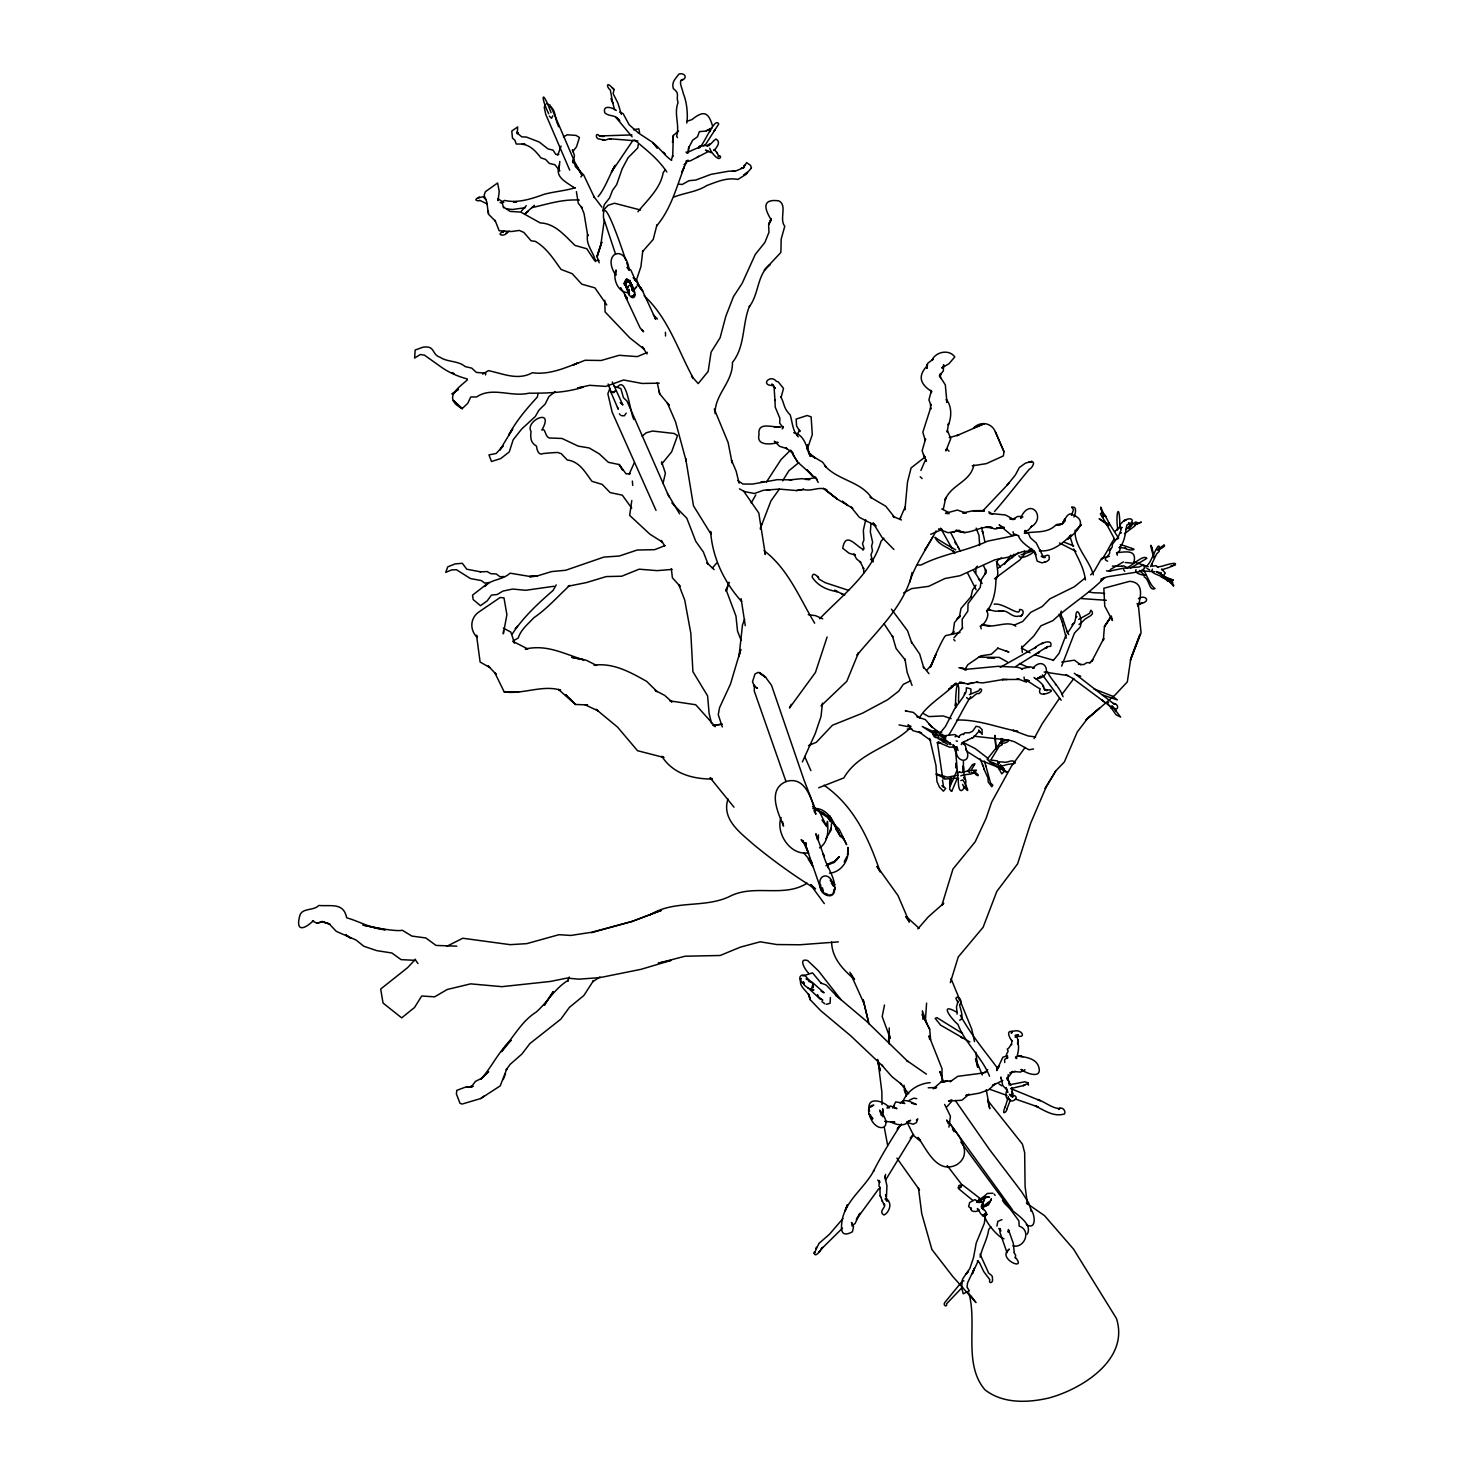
<?xml version="1.0" encoding="UTF-8"?>
<svg xmlns="http://www.w3.org/2000/svg" width="1475" height="1475" viewBox="0 0 1475 1475"><rect width="100%" height="100%" fill="white"/><g stroke="black" fill="none" stroke-linecap="round" stroke-linejoin="round"><path stroke-width="1.5" d="M782.229 428.912L783.151 426.441L783.243 427.824L779.703 423.141L779.888 418.328L775.205 407.082L774.965 399.817M774.965 400.481L774.062 386.892L775.389 388.497L771.72 384.072L773.693 385.473C759.275 386.1 770.042 373.617 776.274 381.232L778.284 381.914L783.52 388.404L781.086 397.494M975.86 573.001L975.915 567.875L977.335 566.123M995.975 578.735C995.791 589.963 993.929 602.279 986.812 611.332C990.942 616.384 981.576 627.668 980.211 625.972L981.262 628.866M629.124 474.194L634.361 462.652M1059.142 614.172L1061.963 621.712M604.308 219.941L600.878 244.518L597.043 256.65L599.182 262.771M604.732 300.292L605.1 311.926L629.825 337.923L644.003 349.096L642.418 346.865L647.027 353.945M979.64 545.492L979.013 535.462L976.173 528.105M1111.376 708.332L1110.841 707.373L1116.077 714.785L1120.65 717.127L1111.947 705.64M940.478 377.969L940.608 373.452L939.372 376.033L943.318 370.907L943.65 364.694L943.558 365.874M983.014 1201.24L983.419 1203.95L981.612 1207.656M661.556 463.574L661.611 461.804L665.391 473.18L662.994 483.523M1002.447 769.01L1001.027 767.83L1007.259 772.199M678.537 131.072L673.319 135.479L672.692 156.663L672.655 155.576L671.438 159.816M963.415 761.192L963.47 772.052C961.11 756.472 967.637 776.366 959.617 771.831M889.222 1027.909L889.296 1044.023M981.576 527.423L984.839 541.307M930.614 1039.672L929.674 1029.2L922.299 1014.8L929.674 1029.2M1002.465 768.807L1001.359 768.051L1002.207 769.047M888.503 1200.982L886.881 1199.064L886.918 1201.203L885.074 1198.843C893.703 1201.664 889.001 1213.151 883.912 1214.994C877.514 1211.178 887.563 1206.845 883.912 1203.545L884.318 1205.02M942.47 780.164L943.613 787.207L941.972 785.622L945.715 788.406L943.41 791.153L939.464 787.152L936.938 781.455L935.98 765.543L929.656 738.385M503.51 630.636L503.325 633.844L506.902 614.688L503.989 597.891L500.08 597.541L478.361 612.328C470.138 618.578 469.603 629.751 477.126 637.44L476.517 635.19L480.112 662.054L489.811 667.53L488.188 665.889L496.393 674.573L494.844 672.84L504.21 691.904C523.275 694.578 542.081 684.566 560.592 690.134L558.472 689.433L575.527 704.46L587.529 704.939L585.022 704.737L597.873 710.784L596.029 709.309L617.527 727.083L637.513 750.701L663.99 757.505L661.869 756.343C673.043 773.877 692.844 779.095 712.407 779.04L710.157 777.786L733.978 807.157M1012.735 1096.699L1011.094 1095.446C1008.126 1096.662 1015.206 1094.708 1011.868 1091.832L1012.551 1094.413L1011.721 1087.499M888.577 1040.576L889.001 1033.127L890.218 1038.382L882.179 1016.607L884.502 1004.991M517.375 133.229L521.818 136.862L526.298 137.027L539.149 141.969L548.073 148.938L553.051 150.137L555.872 154.488L558.785 154.396M977.298 1208.984C977.759 1205.886 981.483 1220.636 985.982 1213.833C975.989 1217.281 994.648 1218.387 982.018 1207.785L986.259 1205.647L988.692 1201.996L982.59 1206.827M958.51 702.008L958.824 688.143C956.427 674.499 955.026 705.972 955.689 707.613M865.733 519.808L863.354 530.17L863.908 540.09L862.506 543.703L864.073 548.46L862.746 549.991M886.844 1199.747L885.535 1194.732L886.457 1196.76L886.936 1185.734L884.723 1176.239L884.945 1177.861L885.59 1174.358M631.982 289.524L633.678 291.589C633.863 280.582 620.846 276.562 627.576 290.667C627.649 294.097 633.015 301.416 635.098 295.461C635.707 293.746 631.466 283.919 632.904 288.694M1002.355 768.659C994.297 762.999 1003.479 771.572 1007.148 772.439M1107.614 561.145C1100.7 558.712 1111.929 555.522 1109.384 550.765L1112.076 547.243L1112.482 544.072L1118.308 536.808L1121.148 529.636L1119.912 524.658L1123.876 520.73C1132.818 515.494 1135.768 522.408 1126.9 525.045C1125.259 532.088 1125.185 541.012 1120.023 547.004L1119.894 550.267L1116.759 553.678L1117.386 555.264M1034.344 677.597C1032.26 676.693 1042.088 682.224 1043.747 686.76M1061.834 524.289L1065.3 520.822M882.806 1112.482L882.677 1108.721L882.917 1116.815M1016.533 1035.708L1016.33 1037.349L1016.164 1035.893C1018.617 1038.511 1018.469 1046.955 1017.455 1043.009C1020.571 1045.738 1016.072 1062.701 1015.556 1056.874L1016.754 1058.644M1017.934 1040.778L1018.027 1039.672M688.29 151.796L688.77 146.799L688.383 150.8M727.968 799.008C721.349 819.51 740.579 832.914 753.78 844.677C773.379 860.792 793.9 875.671 815.546 888.909L810.918 884.631M892.67 1108.002L895.675 1101.899L904.82 1103.429L902.626 1103.134M983.29 1209.758L983.198 1209.316M922.944 1019.299L922.391 1010.817L927.13 1024.258M638.251 144.458L637.753 147.924L627.981 157.862L622.1 168.98L616.661 184.615L612.457 190.478L609.581 197.963L604.437 204.417L602.611 210.999M822.46 703.133L821.04 716.389L815.288 733.462L802.382 761.948M1005.157 1107.135L1008.384 1096.662M1005.194 1106.877C1000.806 1116.962 1007.148 1111.431 1006.872 1109.182M631.835 289.856L634.563 292.179L632.775 287.717M807.231 448.64L807.673 444.657L807.194 448.898M559.818 161.457L558.675 171.211L559.431 165.016M672.471 142.374L673.319 135.479M807.212 449.322L812.301 434.627L811.121 416.835L807.138 415.508L796.131 419.103L796.611 426.054L799.966 431.493L799.69 430.313L796.832 434.738M1018.875 555.725C1020.073 560.297 1031.08 554.545 1033.975 551.705M932.864 732.762L932.993 734.476L932.642 731.858L935.003 730.623L945.825 737.629L944.35 737.094M1018.082 1034.731L1015.132 1037.072L1016.22 1036.28M1119.82 523.828C1119.341 501.611 1115.469 513.558 1117.607 527.884L1117.22 530.152M630.692 285.873L629.899 280.324L632.369 290.059M946.12 449.303L945.899 450.926L950.748 438.628L947.688 431.05M970.956 693.471L970.863 688.917L966.402 687.737L966.162 691.664L963.157 697.011L954.602 708.83L945.493 726.401L939.999 733.149M985.337 1215.824L984.304 1223.383L976.247 1242.964L973.555 1257.53L969.868 1268.445L962.493 1279.175L961.626 1287.417L963.193 1293.778L969.315 1290.865L967.047 1287.14L967.545 1282.918L974.422 1268.334L972.357 1273.792L973.408 1271.1M1115.155 531.332L1118.99 527.626L1122.346 527.571M559.099 166.915C554.582 177.756 568.17 182.918 574.826 188.357L573.683 187.325M801.312 978.423C797.053 987.531 809.996 991.218 810.181 999.7L820.616 1010.596L850.614 1035.708L882.732 1066.093L881.626 1065.005L891.933 1076.639L901.686 1084.457L900.524 1083.332L908.692 1093.731M633.088 140.107L611.424 172.206L615.149 165.274C609.212 175.709 604.897 188.8 598.094 196.636M1073.947 517.006C1075.478 514.038 1077.414 505.501 1071.827 507.271M1120.484 528.788L1120.17 525.561M715.098 413.627C714.601 394.341 733.075 382.136 732.43 362.463C745.483 346.146 741.943 324.316 749.65 305.786L749.392 306.523C759.201 293.709 756.786 274.94 770.134 264.486L764.271 270.183L780.883 252.428L781.197 239.005L784.774 226.265C778.855 219.167 787.779 204.933 778.653 200.821C760.676 198.498 765.193 210.04 771.241 219.941L768.641 224.864L768.954 232.349L764.861 242.508L755.311 254.382L742.146 283.348L733.444 296.659L725.811 316.314L720.113 337.738L711.079 352.138L708.184 371.405L698.21 383.592L691.498 376.051L693.287 378.245C677.892 350.054 668.304 318.065 644.096 295.719M958.51 772.826L959.156 771.886M631.779 500.504L629.678 515.402L649.996 534.263L662.441 542.099L661.187 540.477L664.819 545.897M947.429 430.516L947.153 432.064L948.517 423.565L948.333 425.095C951.652 417.038 952.02 406.418 946.286 399.375L946.932 402.38L945.309 384.772L939.87 376.475M1061.65 666.147L1074.482 633.052L1079.94 627.354C1083.793 620.403 1076.049 602.445 1075.718 617.748L1074.685 622.303L1068.564 631.595M1024.037 677.099L1024.388 679.551C1029.403 681.432 1038.197 688.567 1040.225 688.696C1034.971 701.233 1063.106 687.756 1045.498 690.263L1044.097 688.954L1045.093 689.784M698.468 148.311C703.354 147.076 714.545 115.824 718.749 123.992L705.179 145.103M826.774 825.17L827.493 821.335C828.268 830.757 828.544 842.114 819.51 847.904M1015.224 1257.972L1015.648 1255.188L1013.897 1252.422M485.552 374.945L485.754 373.23L476.351 372.401L471.76 368.123L465.233 366.611C458.209 360.472 447.294 362.297 440.195 357.319C431.272 354.535 435.623 345.242 422.901 347.215L415.194 350.017L414.604 358.038L420.32 354.535L424.413 355.143L439.827 366.058C448.05 372.29 458.301 376.604 467.262 378.928M632.148 287.994L631.927 289.026L630.157 281.448L626.672 278.683L624.81 281.504L627.225 289.063M820.764 884.816C817.482 892.246 831.734 901.151 834.371 891.73C836.989 878.658 825.963 866.673 823.253 854.08L824.119 856.533L815.859 833.725L817.427 839.57M981.188 1206.55L982.387 1208.652L982.018 1207.785M1007.904 1079.866L1008.199 1074.685M943.263 509.373L945.807 497.536L945.088 500.08C950.914 484.408 970.919 481.938 973.813 464.846M821.003 705.917L846.816 681.284L858.561 652.651L857.049 655.158C876.629 631.337 900.69 609.341 910.536 579.288C916.62 562.362 927.628 547.022 936.146 530.871M948.923 1127.103L950.435 1116.262L944.645 1104.406M909.946 582.035L912.066 572.54M994.851 735.527L996.031 749.023L995.127 735.509M941.972 1081.415L942.046 1068.785L928.992 1035.911L929.692 1039.359M760.27 529.046L761.524 523.92L760.602 527.718M847.351 854.855L848.272 851.057C848.125 861.713 840.658 872.333 829.448 873.2M538.135 393.548L537.269 397.107C526.741 408.667 516.158 420.873 508.764 435.014L512.655 428.985L499.859 450.041L503.067 445.985L496.208 453.47L488.962 454.89L491.488 461.491L500.707 458.577L509.225 451.977L513.171 439.79L521.744 428.967L535.333 416.485L538.947 410.142L545.197 404.021L548.884 396.591L555.208 391.557M1014.155 1251.611L1013.307 1243.37L1008.384 1229.523L1008.089 1232.123L1008.955 1230.593M760.565 527.903L770.964 500.855L779.372 489.11L796.445 490.548L803.562 489.387L796.445 490.548M936.035 733.923L935.003 730.623L936.404 734.071M569.221 977.04L567.672 981.336L568.317 980.211C554.766 988.379 547.741 1001.894 536.181 1012.09C522.758 1020.497 515.07 1034.51 505.353 1046.199L506.091 1045.332L501.555 1051.657L511.106 1040.262C498.347 1051.435 491.857 1067.292 480.684 1079.35L488.649 1071.569L481.329 1078.428L482.251 1077.967L475.374 1081.433L471.244 1087.075L472.037 1086.503L466.579 1087.112L473.143 1086.338L465.27 1087.186L456.808 1090.357L456.402 1093.989L460.016 1103.337L462.154 1104.037L480.776 1098.525L500.228 1085.858L506.828 1068.877L506.183 1069.799L510.11 1064.397L521.855 1054.09L529.931 1043.544L560.832 1019.151L569.424 1007.351L583.86 995.514L593.503 980.617L592.766 981.686L599.938 976.948M637.938 140.992L609.544 138.724L604.418 140.346L599.993 139.129C594.849 139.48 595.55 131.164 599.477 135.958L631.945 134.926M1137.188 522.592L1134.736 526.059L1124.485 533.655M964.373 694.375L964.834 692.734M614.669 109.758L612.531 102.181L612.826 103.158M950.14 785.806C953.661 769.913 948.038 780.22 950.084 785.806M1010.725 555.19L1004.567 564.224M954.214 776.883L957.054 770.282M726.272 590.848L728.89 582.348M995.975 579.362C1001.507 571.138 991.495 561.072 1001.599 557.974M950.343 982.627L958.234 956.98L983.124 927.259L996.805 891.435L1017.602 863.852L1030.656 823.234L1046.402 786.452L1055.768 770.909L1064.378 761.911L1077.229 732.061L1087.554 718.472L1099.52 708.129L1086.061 719.818L1115.229 694.817L1127.324 681.892L1130.846 658.182L1140.101 634.139L1130.403 660.247L1141.078 632.775L1138.313 604.566L1138.147 606.409C1141.207 595.716 1143.715 582.238 1129.666 581.316L1103.835 588.267L1104.757 606.096L1112.39 620.477L1111.357 616.2L1104.443 626.525L1103.3 640.463L1103.779 638.435L1091.684 661.538L1092.828 659.694L1089.638 662.828M726.142 591.217L728.853 582.459M1130.975 526.077C1137.151 516.711 1124.503 530.963 1129.647 528.161M842.926 1218.571L829.466 1234.262L818.975 1243.407L814.126 1253.621L814.569 1251.777C813.776 1259.576 821.059 1250.228 822.608 1247.389L820.801 1249.565L842.502 1228.122M925.397 1020.368L926.595 1003.129M517.19 133.856L517.707 126.905L511.788 131.035L512.452 138.06L514.959 140.273L516.213 144.034L524.916 144.034L522.076 144.255C529.746 144.863 535.517 150.782 540.883 157.862L545.547 159.411L549.272 163.356L554.858 164.721L559.873 170.952M971.011 1207.767C969.407 1212.081 977.003 1212.487 979.123 1209.943M870.969 523.293L870.342 532.088L872.647 542.413L871.596 546.082L872.481 550.949L870.932 554.987L872.923 561.809M936.072 733.831L935.039 731.176L937.694 735.085L936.109 736.007L933.638 734.642L935.795 734.329M827.125 636.997L815.454 672.434L789.475 708L791.301 704.368M709.733 148.256C710.36 151.409 719.026 162.6 720.648 156.995C718.897 152.921 718.141 159.798 718.141 154.764C717.385 153.345 714.379 148.957 713.789 149.805M636.647 279.439L640.924 266.643L642.823 250.566L642.565 251.598L653.204 239.429L656.928 224.956L656.633 225.896C671.18 208.694 676.453 187.177 684.345 166.786L681.634 172.649L687.221 160.498M604.455 209.192L607.977 205.357L614.467 203.237L640.556 210.022M970.716 696.624C962.917 708.774 956.74 722.492 949.052 734.55M743.621 167.726L744.525 165.126L743.584 167.744L741.298 168.187L743.621 167.726L746.59 162.6L750.535 165.348L751.439 167.91M1145.946 567.101L1149.302 563.026C1152.418 558.214 1160.751 536.052 1159.184 551.355L1156.677 553.862L1150.482 566.64M561.072 146.08L557.771 155.115M980.101 1257.179C982.129 1247.592 987.365 1239.277 988.674 1229.652L990.868 1226.813M626.211 413.148L624.294 415.839L621.196 415.618M633.973 295.074L634.434 293.82C635.098 296.844 628.885 296.18 633.015 295.756M957.367 778.062L952.039 790.674C945.991 790.453 953.016 781.086 953.938 777.786M973.371 1271.192L978.312 1260.719M931.168 665.704L935.906 654.384C920.16 691.757 942.451 635.872 945.954 635.559L960.004 632.48M1128.836 522.924L1128.449 523.92L1128.891 522.777M503.215 1079.626L505.538 1073.671M609.894 388.294L607.866 393.825L612.162 412.189L656.025 510.405M715.08 149.473C716.647 146.928 721.349 142.172 716.02 138.982C712.72 140.973 709.198 146.67 709.659 143.868L706.986 145.896L708.332 145.453M1007.019 1108.794L1010.486 1099.742M1163.959 545.16C1168.403 545.897 1146.997 555.983 1163.959 545.178M1066.056 634.895L1059.013 653.443L1053.279 660.505M816.394 1247.242L815.804 1248.624M974.016 765.507L971.14 770.061M972.578 764.585L967.729 771.222L969.72 772.623M920.898 470.488L925.323 460.237M829.724 831.163L830.978 828.249M782.58 480.85L788.904 470.728L798.749 462.671M1141.171 522.261L1134.459 524.989L1141.152 522.076M629.143 291.165L629.272 294.963L629.217 289.487M925.692 548.331L924.77 550.286L932.993 536.55M902.755 1101.899C907.07 1090.707 918.427 1083.498 930.172 1082.65M964.927 786.636C958.197 798.362 958.031 780.625 958.4 778.026M965.388 786.138L965.941 781.418L963.912 773.416M781.068 817.5C775.5 832.638 789.955 855.482 807.544 852.882M1012.311 557.734L1013.878 554.213M994.445 511.585C1006.356 498.089 1018.432 482.177 1029.366 469.179C1031.578 468.958 1037.755 459.241 1028.831 462.302L1031.91 461.362L1025.494 463.132L1019.372 467.501L1015.335 475.042L1007.112 485.238L1009.195 482.657M900.635 517.578L899.676 519.458L905.171 506.976L904.949 509.742L907.494 482.085L911.089 467.925L925.341 456.771M1064.95 518.85L1062.258 524.031L1056.653 524.731C1064.95 527.017 1063.641 516.047 1070.057 513.853C1089.011 519.679 1078.17 530.465 1067.937 539.094L1071.145 534.946C1063.069 543.15 1051.878 552.498 1039.377 550.691M688.678 147.795L692.66 140.217L697.472 136.788L699.39 131.644L705.751 131.072L712.038 128.03M844.179 861.769L846.871 856.772M1064.803 519.145L1062.055 524.16L1056.34 524.602C1047.324 533.95 1035.671 530.963 1024.277 533.194M1034.049 738.625L1042.032 724.022L1059.585 698.136M512.286 633.937C523.201 617.232 538.172 603.349 553.07 590.461L556.186 584.911M933.067 732.172C934.542 727.581 930.393 738.016 937.418 737.758C939.815 740.874 948.278 742.81 944.111 736.744C949.273 741.353 938.321 740.45 944.074 742.202L942.212 740.247M1018.063 1034.602L1015.132 1035.432C1027.135 1039.58 1022.286 1029.181 1014.634 1030.97L1011.813 1031.32L1011.371 1033.33L1012.274 1031.615C1003.553 1029.697 1013.436 1043.95 1011.868 1040.354L1011.555 1044.706C1011.739 1042.327 1009.767 1048.061 1007.259 1049.186C1010.117 1052.929 1004.143 1052.468 1007.425 1058.368L1007.757 1057.04L1004.622 1059.658L1004.715 1062.535M961.276 744.58C961.977 740.948 967.803 741.022 967.489 740.118M744.598 619.482L742.515 624.773L738.993 656.578L740.763 649.442L730.457 684.142L719.56 707.668L718.27 714.674L722.289 726.954M751.217 502.864L755.753 494.973M766.465 482.012L781.049 459.518L789.733 450.944M983.493 1214.755C981.631 1217.539 986.185 1212.1 985.669 1213.317C980.23 1216.303 998.077 1237.949 1004.014 1238.742M964.724 669.927L967.784 664.709L980.727 655.877L991.329 654.273L998.003 648.133M642.16 436.139L646.179 432.802L652.558 431.032L674.167 433.484L677.523 435.623L671.678 451.792L661.796 463.961M833.781 890.863L835.163 887.618L833.043 893.297M920.105 716.684C928.088 704.073 944.645 695.02 956.169 683.128L948.536 689.507L955.026 684.271M966.66 697.546C970.034 703.022 975.583 691.554 979.031 693.619C984.599 689.673 979.382 686.889 979.013 690.669L969.352 694.633M1055.768 770.909L1045.185 788.461L1046.402 786.452M878.787 1188.721L856.367 1219.401L859.943 1213.206L855.058 1223.549L851.997 1225.872L852.126 1223.549L853.527 1226.702L852.439 1231.754C840.105 1238.613 840.824 1228.306 842.243 1219.53C846.3 1199.747 864.811 1187.854 873.919 1170.431L873.477 1171.168C881.7 1155.109 891.084 1139.88 900.727 1124.872M975.989 585.151L972.486 590.147L970.937 597.301L971.417 596.269L961.036 608.382L959.192 617.73L960.262 615.61L954.454 622.616L952.942 633.734L954.048 631.558L950.988 634.453M978.792 1201.295L983.456 1196.907L989.504 1197.202L986.959 1197.147M885.516 1180.184L913.117 1135.068M969.886 1041.995L940.681 1025.18L935.15 1018.358L936.902 1017.639L962.364 1033.403M526.262 205.652L521.376 211.109M544.404 1005.12L553.051 991.901L544.404 1005.12L545.105 1004.051M1061.871 694.485L1073.874 678.5M981.354 1198.769L987.365 1193.459L992.878 1193.22M961.387 1186.582L958.105 1188.057L959.082 1185.31L962.954 1185.218L981.649 1199.71M986.812 611.332L988.692 608.53M951.412 1101.696L946.913 1106.785M1007.831 1250.542L1007.001 1252.699L1000.013 1232.547L1000.032 1228.491L1000.806 1231.09L998.741 1228.472M488.059 210.741L488.594 213.377M1111.247 616.513L1104.443 626.525L1111.173 616.476M709.936 131.588L710.6 130.648M563.468 136.862L567.23 134.797L575.987 135.405L579.435 137.507L576.522 146.781L572.687 151.722M1015.906 666.368L1047.563 646.622L1050.716 646.308C1053.482 636.942 1036.741 644.815 1034.473 648.428L1035.966 647.193L1000.271 667.327M1046.568 647.967L1047.563 646.622L1044.945 648.521L1046.586 647.967M1025.07 747.493L1011.315 766.373L991.679 802.123L986.093 818.367L975.196 841.801L952.961 869.052L941.843 905.3L943.723 903.253L928.347 916.805L917.837 928.9M1071.458 515.42L1073.505 509.705L1071.772 507.197M1120.152 546.801L1120.926 545.787M503.86 230.819L503.03 231.852C495.434 234.507 504.542 237.327 507.179 232.46L505.999 233.29L509.281 231.243M982.645 1203.729L984.452 1199.23L981.483 1205.499M665.446 169.57L663.197 172.557C660.56 188.357 647.58 199.77 637.901 211.755M1117.626 529.359L1118.437 528.29M1114.178 538.928C1110.417 544.312 1106.379 553.457 1101.733 559.597M811.987 987.07L813.131 983.807L813.002 987.494L809.886 989.319L804.281 985.171L803.322 981.871L804.354 984.138C794.269 978.958 803.285 969.038 808.226 979.972L806.069 978.939L808.632 979.455L812.227 982.848L810.531 981.815M467.372 379.905C456.42 389.455 443.201 398.176 462.136 408.649L467.759 403.32L470.765 396.959L476.573 396.978C491.986 386.376 511.272 397.328 528.732 393.198C546.967 393.217 565.552 392.885 583.307 387.095L577.758 387.943M1161.544 569.737L1163.683 569.203C1181.309 563.819 1177.806 560.906 1162.558 566.087L1157.285 567.082M1130.643 526.501L1129.997 527.423M825.889 838.593L830.96 830.37L831.494 823.751M839.109 856.975L833.947 862.451L839.109 856.975L833.947 862.451L825.908 865.788M961.516 1186.398L958.824 1188.887L972.984 1200.558M1152.491 569.129C1148.546 573.277 1162.318 575.785 1160.641 576.596M987.144 759.183L1000.917 742.017L1001.23 738.606L1002.465 738.68L1001.802 744.672L999.036 746.553L991.347 759.072M712.37 568.004L716.647 563.1M973.998 765.525L974.791 763.939M953.993 637.772L962.732 627.889M682.648 79.392C677.928 80.922 682.206 87.744 683.331 93.644C687 102.347 688.106 115.382 686.76 123.089M988.748 1203.545L991.255 1199.433L988.416 1205.001L981.576 1207.361M883.838 538.172L881.017 541.325C871.393 573.646 842.28 595.255 819.621 618.799M979.289 1201.24L982.35 1198.806L976.579 1201.848M912.896 1135.326L910.259 1138.202L913.652 1134.515M960.815 780.57L962.898 779.888L964.705 782.967M926.835 670.074L931.389 665.207M415.526 959.211L407.598 967.655L380.679 989.043L383.039 1003.037L401.679 1017.861L414.549 1007.48L421.684 996.012L434.664 996.823L447.238 989.485L470.617 983.862L501.85 986.664L550.322 981.465L566.99 978.091L578.919 979.16L599.735 977.648L640.998 969.333L670.922 960.428L658.293 963.175L685.027 956.224L720.169 955.487L740.395 947.134L760.197 941.806L776.809 944.535L799.782 944.774L838.372 941.88M934.505 734.31L922.225 726.493L934.652 732.208M545.086 104.43L544.275 107.472L545.695 114.239L569.7 170.16M1018.709 552.406L998.096 568.17M956.777 619.223L959.469 616.458L957.588 618.394M1090.67 574.863L1094.21 571.249L1101.641 558.288L1109.384 556.296M1007.314 484.998L982.737 510.922M1136.027 569.627C1133.058 575.121 1152.325 576.246 1143.844 574.844M1021.253 648.355L1033.791 636.038L1040.944 625.806L1052.929 620.606C1069.32 605.34 1088.808 593.964 1104.628 577.573L1101.051 580.56L1104.757 577.61M751.439 167.929L745.926 174.382L737.906 179.434C726.917 177.277 716.813 181.812 706.709 185.592C696.772 191.934 684.769 192.764 674.204 196.949M1123.452 561.901L1110.159 569.627M972.578 764.566L974.754 763.884M1173.104 580.173L1163.443 577.536L1163.148 576.43L1173.123 579.933M550.175 106.753C555.706 108.91 554.877 119.364 557.956 124.803M713.918 150.487L715.486 149.03M626.211 279.918L625.087 282.149L625.972 286.261L625.787 282.499L628.368 281.043L630.931 283.458L631.927 287.422M621.381 114.331L617.804 102.844L613.139 93.681L614.024 89.551L612.383 87.928L613.95 89.348M870.748 1107.061L873.753 1105.107C865.751 1105.66 868.48 1115.377 872.297 1119.267L869.144 1113.736C874.269 1135.068 896.671 1130.145 879.672 1110.103L881.405 1115.635M684.05 164.721L688.309 160.296L685.986 161.107L690.116 160.959L708.627 151.409L705.511 150.137L711.263 152.699M938.874 735.343L940.497 734.679L938.819 735.306M1125.997 529.322L1135.695 521.966L1137.188 522.574M987.734 1069.633L984.821 1072.768L986.13 1071.661L981.594 1073.542L983.18 1073.007L957.791 1076.326L950.084 1081.728L951.559 1080.825M942.912 367.017L941.751 368.031L948.978 363.735L954.786 356.913C949.273 349.077 935.869 351.474 931.905 360.213L933.325 359.163L927.83 363.182L926.908 366.888L927.425 365.487C917.395 376.107 919.994 383.998 931.813 391.649L930.688 390.285M633.291 290.704L636.647 286.814L633.476 289.653M580.837 176.963L582.164 175.304L574.513 161.568L552.996 111.27L549.88 104.946L546.524 103.748M892.983 1107.024L894.329 1105.881M1007.554 1078.17L1012.753 1071.422L1009.84 1073.062L1015.537 1071.329M916.362 1120.06L917.763 1118.88L916.381 1122.678L913.154 1124.227L907.162 1122.42L908.545 1121.203C905.263 1126.863 896.431 1124.817 891.564 1122.346M802.898 975.971L812.541 972.873L821.335 983.475L820.579 982.885L826.129 985.005L836.509 995.809L835.569 995.127L866.36 1021.106L907.992 1061.613L906.904 1060.636L926.447 1074.169M900.192 1103.06C904.802 1097.843 911.403 1102.268 916.288 1104.498L911.532 1103.226M909.356 1100.221L913.707 1098.174L916.749 1098.635M977.077 1201.627L981.778 1198.935M936.275 773.988L947.466 777.196L958.197 775.149M696.919 157.53L698.578 156.239M1008.531 1249.804L1009.379 1249.141C995.828 1258.304 1027.854 1272.335 1015.353 1257.327M957.128 1014.136L956.501 1006.853L957.994 1001.046L958.123 1002.373C951.006 992.933 964.927 998.52 959.801 1004.493C958.123 1003.719 965.572 1018.875 959.672 1020.202M524.75 213.967L534.429 205.283M687.184 121.19L691.849 119.659C703.704 110.072 708.424 111.916 712.536 125.983M484.501 1095.759L480.776 1098.525M1126.292 567.93C1131.86 566.345 1143.365 553.936 1146.868 558.361L1130.403 568.152M909.503 728.668C889.185 747.88 858.505 752.545 843.866 777.897L818.643 787.797M569.829 585.372C557.937 596.195 547.372 608.53 533.784 617.785C527.866 624.312 521.117 629.217 518.149 638.085L513.282 640.758M951.817 1099.742L948.554 1101.143L961.903 1100.221L969.075 1094.266L965.848 1095.501L979.418 1093.141L988.785 1089.785L995.219 1083.738L992.435 1085.489L1002.834 1080.419M977.741 1201.369L979.935 1200.042L976.819 1201.812M1036.298 679.367L1041.203 676.214L1037.349 678.555C1053.888 676.804 1044.945 654.033 1032.758 668.322L1034.381 667.88L1030.085 666.829L1021.419 668.82L1022.525 668.82L1017.658 667.235L998.151 666.313L965.148 669.429L966.457 669.761L960.262 667.917M1078.686 619.389L1089.509 613.36L1090.928 610.189C1096.386 615.517 1086.024 616.642 1083.166 621.049L1079.073 624.497M943.613 776.993C940.183 781.418 952.813 776.975 958.473 778.579M1120.484 533.286L1121.443 532.678M1000.658 766.244L1003.461 765.636C1007.13 763.903 1015.279 763.884 1015.279 762.907C1012.44 758.076 1007.665 763.681 1002.852 761.985L997.838 761.782L998.096 764.566M1140.968 570.88L1144.637 568.262L1143.438 564.907L1139.032 566.99L1123.95 568.133L1108.757 571.231L1110.822 570.862M1034.362 655.49L1036.095 654.421M994.482 578.79L1019.926 559.892L1024.682 553.955L1024.277 550.894M955.044 736.707L956.242 736.394M818.68 1251.814L820.026 1251.003M978.589 1199.249L985.908 1197.737C977.427 1198.548 989.614 1196.778 983.143 1198.198M997.893 1067.402L996.565 1068.195L999.478 1065.946L996.602 1070.61L1002.852 1057.225L1007.48 1055.676M482.583 374.115L488.446 370.631C503.086 373.654 517.817 380.827 532.364 372.733C548.184 375.019 564.058 368.51 578.55 362.629L573.369 364.933L585.114 360.269L601.173 360.49L619.187 355.291L637.311 356.618L647.433 352.377M967.157 751.549L981.649 760.768L998.04 767.203L1001.783 773.877L1004.788 770.853L1000.548 764.751M680.805 80.498C688.512 78.636 684.935 72.257 678.924 74.063C675.144 79.318 671.438 81.881 673.319 88.629C680.381 93.792 675.679 95.728 678.058 102.476C673.614 114.534 680.03 124.619 676.601 136.272L677.523 137.636M835.385 860.884L827.438 864.221M963.138 734.439L964.927 732.78L969.222 732.835L972.67 731.176L976.118 726.29L979.363 726.935L982.073 729.609L982.166 734.347L978.515 730.107L979.953 731.784M1117.368 539.039L1118.603 538.172L1108.813 522.795L1109.477 524.012C1107.928 521.32 1103.153 509.022 1100.368 513.908L1105.402 522.113M1033.219 550.876L1021.069 554.766M903.548 592.95L911.587 588.617L928.715 586.331L944.977 578.495L959.985 575.729L994.961 559.763L1008.697 557.089L1022.12 551.797L1032.574 550.544M985.908 1205.407L987.383 1204.614M1045.222 557.532C1039.617 558.343 1050.182 552.185 1049.168 557.31C1050.938 561.201 1041.719 563.173 1045.572 561.754M1018.229 535.536C1021.345 543.685 1030.933 547.686 1035.487 552.941L1035.708 555.098L1034.749 551.945L1037.146 561.127L1041.958 562.878L1044.411 562.104M501.334 202.093L504.524 200.434C517.891 203.384 531.332 198.922 543.925 194.368C554.416 191.492 565.331 190.865 575.379 187.675M1025.014 1069.762L1020.46 1072.067L1014.118 1071.588M960.778 775.868C965.959 773.379 973.703 775.776 976.432 770.153C972.689 770.208 965.332 770.798 963.691 772.439M1084.77 578.292L1074.39 586.737L1049.831 598.868L1042.217 606.538L1030.73 612.346L1022.691 621.491L1014.394 625.031M446.612 946.397L462.763 938.247L510.184 944.664L526.686 943.65L558.988 934.689L570.807 935.445L591.272 932.329L632.277 921.377L661.482 910.315L631.982 921.469M967.895 739.897L972.799 737.611L972.08 738.274C976.008 736.338 978.386 729.517 980.267 732.208M1173.879 565.091L1174.874 565.497L1173.916 565.091M910.702 680.712L903.253 684.418L898.754 691.13L887.766 699.648L862.469 713.199L832.49 725.221L816.32 742.294L808.521 745.594M706.414 130.74L711.134 128.473M1120.318 544.625C1124.595 545.566 1133.593 549.124 1131.952 548.405C1138.387 549.917 1127.711 551.115 1125.112 548.128L1126.199 548.423M976.542 1202.18L982.073 1201.848L979.75 1202.014M1023.226 1085.618L1011.592 1088.347M962.567 1287.048L946.6 1303.753C947.706 1307.753 942.212 1305.541 944.922 1302.333L962.88 1280.466L963.931 1281.056M807.12 883.193C784.202 897.796 755.882 884.355 731.563 895.491C705.843 909.061 674.942 899.105 649.848 914.979M1027.264 1234.225C1034.086 1221.097 1008.753 1211.547 1002.521 1200.337M930.707 534.319L942.212 529.396L938.524 529.156L948.167 532.733L959.561 530.502L955.984 530.263C968.135 537.287 979.566 524.768 992.177 527.571L985.816 527.276L990.444 527.46L988.637 526.815L994.519 528.917L1002.428 527.368L1000.732 527.054L1004.254 528.161L999.128 524.879L1011.352 535.148L1016.552 535.278M887.268 1106.877L890.789 1106.029L896.966 1108.628L893.426 1107.412M665.041 545.603L654.679 549.677L637.255 550.009L619.297 556.02L603.847 557.108L565.718 570.253L551.595 571.581L536.642 576.135L529.47 576.578L537.158 576.117L530.004 576.485L510.129 573.185C501.389 580.818 491.747 578.569 484.648 586.552L488.981 582.385L472.516 595.163L473.18 599.569L480.481 605.69L487.156 600.915L491.452 595.107L497.186 594.499L502.975 591.069L512.673 589.06L525.708 590.295L554.01 586.257M1022.912 516.858L1020.608 518.26C1029.863 496.116 1047.066 517.504 1030.933 527.091L1032.021 525.93L1028.093 530.373L1024.609 531.166L1026.176 530.853M973.703 771.314C976.081 777.159 982.055 776.68 974.883 772.126M951.227 686.188L962.013 682.372L959.34 682.39L967.379 683.865L977.648 682.022L976.395 682.28L982.7 682.925L1003.148 679.514L1019.262 679.44L1017.215 678.629L1026.471 682.151M1139.806 571.618L1107.356 576.799L1100.94 579.048M678.832 184.117L682.188 184.486L689.046 180.688L695.758 180.042L711.042 174.345L729.074 171.118L734.992 171.303L743.584 167.744M688.235 152.755L686.612 152.902L693.895 149.473C703.944 145.619 699.592 145.361 709.143 145.601M702.985 145.785L704.718 145.214M531.737 207.68C548.46 203.937 562.215 199.088 579.269 200.065M831.476 894.422C828.655 896.892 819.492 891.398 827.125 893.997M935.242 735.343L934.505 735.306M949.199 437.651L958.879 434.885L956.851 435.641L984.249 423.731L973.574 427.971C980.857 420.67 991.716 422.919 995.385 431.825L1003.977 451.7L1003.332 455.941L986.388 463.629L972.228 465.842M591.549 932.679L632.277 921.377M633.476 129.745L638.822 128.804L639.578 132.787M1008.882 1084.936L1024.867 1081.783L1028.02 1082.89M906.646 1122.77L910.628 1120.299L907.438 1121.885M1045.498 690.263L1047.342 690.54L1044.595 689.544M1023.06 1085.655C1030.509 1081.157 1028.241 1088.661 1027.983 1082.724M815.657 477.623L805.59 479.412L809.72 479.541L801.644 478.674L789.383 479.91L791.835 479.854M1061.705 662.164L1074.39 660.173L1080.825 664.893M316.775 923.129L322.951 921.728L316.775 923.129L312.442 921.027L313.53 920.603C303.315 930.227 295.498 931.518 299.849 915.403C302.264 907.697 313.788 910.978 318.766 905.466C331.433 906.461 343.527 902.276 346.68 917.8C359.789 921.525 371.092 928.623 385.307 929.785C330.474 917.671 391.944 932.956 402.288 930.246L411.857 936.072L425.851 937.971L436.028 945.438L456.789 946.157M886.991 1108.038L889.628 1107.707C883.267 1100.387 865.419 1095.778 869.531 1111.247M1112.39 566.087L1121.756 566.271M1121.406 566.363L1123.766 565.847L1127.748 568.022M525.321 207.698L512.526 209.487L506.589 208.86M1013.565 535.812L987.605 541.141C965.867 551.337 942.193 554.047 921.119 564.999L917.395 564.925M1152.03 566.234L1155.976 565.663L1158.281 567.414M568.133 586.239L586.368 582.588L606.262 576.578L621.712 576.227L639.154 569.184L657.131 570.641L672.065 569.424M1001.949 1219.622L997.819 1221.411L996.916 1226.094M1033.551 748.987L1028.997 749.798L1014.468 741.759L1008.937 740.118L973.795 736.172M976.893 1202.236L979.4 1202.512L974.938 1199.618L969.647 1202.549L968.614 1206.587L971.453 1208.892M978.81 657.149L999.183 657.389L1007.296 661.925M1149.615 569.848L1146.849 568.336M1138.405 598.721C1144.637 594.13 1152.159 601.265 1140.47 603.681L1138.755 603.607M1106.342 600.307L1081.341 598.555M1002.428 527.368L996.086 528.511L1003.94 527.239M599.477 135.958L600.436 135.755M972.892 683.109L967.379 683.865L968.614 683.699M503.344 628.147L510.793 632.038L514.554 643.082L512.968 641.385L527.829 648.982L525.229 649.018C547.409 644.188 563.561 653.831 583.787 659.823L571.747 657.334L586.147 660.192L596.564 665.409L594.056 665.207C613.158 662.552 630.636 672.323 646.677 681.395L657.149 691.683L655.121 690.411L664.709 695.389L672.047 702.026L669.927 700.865L695.739 704.755L715.338 726.659L713.163 725.35L721.552 724.207M577.628 387.962L589.668 385.307L605.819 386.413L623.612 379.978L642.012 383.445L659.251 383.187M1154.593 571.692L1141.337 570.88M983.493 1197.718L984.802 1197.553M791.614 479.854L777.307 479.67L752.379 484.095L742.957 484.04L737.979 480.684M808.706 981.41L812.412 982.424L824.101 992.786L821.059 991.145M713.163 725.35L722.4 724.225M1001.248 741.98C1016.478 736.265 1003.645 746.461 1001.267 741.999M952.85 532.272L954.62 532.051M1136.967 603.791L1138.977 603.57M480.094 571.839L487.248 571.581L490.733 573.664L496.319 573.978L499.951 576.725L504.155 576.559M761.082 481.846L764.29 481.569M1108.628 702.395L1107.246 703.446L1110.952 707.576M487.838 582.791L484.63 583.067L481.422 580.597L470.47 578.569L456.457 569.719L451.7 569.903L445.763 572.374L447.699 566.879L455.093 563.911L462.357 563.284L466.764 569.221L480.573 571.839M778.099 426.773L780.847 427.086M774.301 427.068L779.519 426.662C772.126 427.842 757.302 421.131 759.017 434.627C755.956 446.058 771.351 444.547 778.192 442.482L775.426 442.15M951.43 1080.714L940.995 1082.06L933.233 1088.716L936.662 1087.499L928.181 1087.794M779.39 489.092L763.423 490.253L754.426 493.517L744.377 491.544L739.436 488.852M630.397 473.586L626.101 473.881L619.223 464.57L608.345 462.302L599.219 453.821L589.152 447.939L578.237 446.132L562.049 438.481L551.484 438.038C544.459 439.439 546.1 427.086 541.897 430.036C555.098 406.694 524.584 420.91 531.037 431.419C530.299 438.112 530.558 442.574 536.531 446.132C536.66 447.404 537.619 456.549 543.574 453.489C563.819 451.663 556.038 452.843 561.072 453.507L567.322 460.016C579.841 461.472 585.575 473.069 592.01 481.348L602.187 484.39L610.134 492.576L622.339 495.176L631.706 508.156M982.995 1205.96L984.415 1205.868M989.891 609.765L987.439 609.452L995.367 611.203L1003.092 611.037L998.722 610.742M500.062 202.683L503.786 202.481M599.034 260.393L594.628 260.633L586.829 248.759L575.047 245.44C565.109 236.055 555.227 223.389 540.293 222.946L520.822 212.105L510.166 211.423L503.362 206.924L503.749 207.827L501.445 201.006L497.868 198.701L498.071 200.711L499.232 191.363L497.61 182.992L485.386 191.695L484.077 195.29L486.805 201.964L488.428 214.133L495.416 221.195L495.028 220.273L499.195 230.764L511.604 231.52L519.237 230.432L523.791 232.368L531.055 240.757L535.278 241.365C546.635 247.8 553.604 259.158 561.035 269.409L572.189 273.686L581.795 284.177L594.886 287.846L606.797 304.938M907.272 729.111L911.697 728.89M939.778 735.288L951.227 744.34L940.331 738.237M909.559 726.917L899.031 724.926M1012.956 1245.877C1024.351 1248.772 1031.91 1230.334 1019.17 1226.112L1018.893 1220.857L960.797 1142.019M1012.477 1095.188C1022.064 1096.478 1009.933 1105.863 1008.144 1097.566L1009.711 1099.705M1104.628 593.724C1100.018 592.083 1093.547 593.761 1089.287 591.752M953.79 747.217L949.365 747.124L937.768 742.054L940.755 742.828L937.16 742.755M504.21 691.904L518.794 691.83L516.195 691.83M1022.912 1056.672L1017.805 1056.1C1025.365 1056.967 1036.353 1058.294 1038.824 1067.126C1042.235 1079.553 1026.157 1073.321 1020.903 1069.449L1022.322 1070.039M984.323 510.682L973.205 510.737L984.323 510.682L973.205 510.737L962.677 512.894L966.236 513.208M1003.148 679.514L1002.06 679.533L1007.204 679.514M812.854 808.577C827.641 806.954 833.891 822.368 838.943 833.357L835.938 827.622M1001.838 768.77L1001.488 768.53M947.817 744.506L942.562 741.224M628.497 292.622C618.117 293.138 612.143 278.351 616.089 269.999L615.868 275.309C600.694 252.797 626.267 242.767 629.143 270.312L627.041 267.417L630.858 270.072L635.743 281.024L633.144 277.595M987.383 658.053L994.537 658.182M956.851 720.021C977.962 719.413 997.303 727.415 1017.695 731.36L1012.938 730.328L1028.075 735.951L1035.616 736.947M1106.453 570.862L1109.255 571.157M732.264 171.192L734.992 171.303M885.203 1121.424L894.864 1122.217L891.047 1121.959M1019.336 1055.971L1021.474 1056.082M1019.428 663.547L1028.96 667.64M826.369 1004.291L830.075 1003.277L830.388 997.506M1032.408 550.415L1028.776 550.193L1034.049 550.544M1090.523 662.699L1086.706 662.662L1083.848 664.598L1078.409 664.229M963.617 734.476C961.958 733.038 957.349 737.223 959.506 736.892M685.93 152.091L688.217 152.533M1106.6 523.256L1108.942 524.215L1108.739 525.653L1099.133 518.758L1106.858 523.33M1116.575 552.664C1126.126 551.927 1137.483 548.958 1133.759 563.247L1125.167 562.491M485.865 199.512L483.044 196.765L478.287 197.834L479.522 197.152C470.912 200.637 480.242 201.411 479.688 200.287L487.174 203.974M1161.415 577.002L1172.219 583.16C1177.529 581.482 1143.789 566.584 1161.36 573.277L1159.793 573.111L1160.825 573.093M1044.171 672.01L1068.361 675.642M1020.792 516.434L1017.492 516.527L1012.624 519.458L1015.39 518.647L1009.84 518.85L1013.454 519.532M803.322 489.423C811.711 491.949 819.012 485.92 826.885 489.811M994.113 604.16C1003.719 602.501 1020.331 617.859 1019.594 609.47C1026.379 609.175 1021.935 618.302 1019.114 615.997C1012.311 618.302 1008.144 610.263 1002.484 610.982M982.276 624.515C992.509 629.585 1007.333 619.703 1015.796 626.211M808.245 614.669L815.62 615.683L822.7 618.836M981.944 624.515L989.707 625.75M1025.051 679.957L1028.554 680.547M885.018 1121.295L886.991 1121.627M1025.918 680.104L1029.2 680.676M956.15 740.966L957.478 741.206M960.704 682.648L964.595 683.349M1073.653 545.879L1063.844 542.081M841.58 593.669L834.629 590.221L837.265 591.77C826 589.613 818.09 585.888 812.153 577.186C812.817 568.612 821.722 582.404 817.574 576.412M962.751 668.396L964.115 668.654L958.898 667.659M1015.408 1099.041L1038.179 1106.969L1035.21 1105.863C1044.429 1110.362 1053.814 1117.368 1064.581 1113.902C1066.351 1110.491 1061.447 1105.697 1058.442 1109.347L1060.101 1108.333C1053.795 1109.403 1044.964 1101.899 1037.773 1099.52L1040.336 1100.719L1010.578 1088.513M989.485 1089.195L1006.982 1095.427M943.428 735.435L941.972 735.103L946.157 736.062L943.355 735.841L954.897 734.568L959.045 737.334M614.245 386.321L620.846 388.552L623.446 397.697L627.022 401.126L667.88 494.254L679.606 513.853M1125.112 548.128L1118.88 547.52M1059.493 542.984L1075.957 551.392M965.037 532.752L957.773 530.742L963.249 532.272M1093.768 688.843L1112.445 696.145L1117.331 699.906L1102.36 694.891M962.567 784.387L963.968 787.097L967.047 788.83L964.742 787.503M949.181 513.724L945.53 513.3L957.349 510.055L964.466 512.544M963.046 742.404L975.159 748.526L988.434 758.703M322.361 921.857L329.828 924.087L321.974 921.469L329.294 923.958L336.3 931.37L356.028 940.017L363.809 946.231L376.678 950.619L391.926 953.016L401.053 959.617L415.729 960.372L417.96 963.525M918.464 717.219L916.952 716.776L925.433 719.671L932.274 727.525L928.789 723.69M906.885 711.337L905.318 710.876L913.302 712.388L919.828 718.178M807.987 988.01L808.761 988.25M1076.658 674.886L1080.751 676.214M621.049 402.859L622.745 404.777L613.102 383.648M910.997 726.364L908.01 724.889L912.878 730.641L921.543 733.038L918.648 731.637L930.743 740.468M1001.119 769.065C1016.644 773.047 970.845 751.162 1000.529 768.844M793.734 432.747C804.686 434.517 806.696 447.884 810.328 456.42L807.47 448.068M1148.251 566.677L1133.74 561.828M951.154 718.638L943.17 715.947L928.789 716.592L923.258 713.494M1112.297 707.281L1113.662 707.742L1112.168 707.226C1118.271 712.757 1120.097 703.907 1113.312 703.446L1074.298 673.264M944.111 776.569L944.461 778.118L936.275 774.228M997.579 648.097L1008.863 652.042L1005.249 650.733M990.02 759.957L997.34 760.86L999.294 763.589M1026.323 1224.785C1036.999 1230.629 1035.081 1213.943 1030.638 1209.076L1031.468 1211.399L1028.849 1203.194L1021.696 1191.874L989.356 1149.375L955.247 1100.405M988.711 511.936L990.518 512.581M992.804 514.13L989.264 513.337L1005.526 514.996L1012.348 518.758M964.797 787.687C971.029 795.504 965.424 784.663 964.613 782.617M953.348 746.368L954.878 746.922M955.653 549.88C949.236 546.211 940.183 541.012 934.984 537.287C938.598 545.418 948.591 547.096 954.804 552.775M620.256 402.564L622.671 404.758M754.481 686.594L757.357 688.106L754.481 686.594L752.508 681.745L755.016 673.983L758.261 672.305L765.599 677.246L771.517 685.285L804.041 780.128L815.693 810.033M1018.782 535.867L1013.62 533.71L1012.993 531.682M1009.103 1099.483L1009.822 1099.723M619.629 112.082L623.114 113.612L629.124 124.693L638.491 133.063L652.632 142.356L657.352 148.09L653.056 142.872C660.099 148.385 665.723 156.737 671.66 160.388M1035.45 655.047L1053.076 660.136M901.465 519.956L892.983 516.416L894.772 517.559L885.756 506.22L870.066 497.038L871.762 498.108C860.773 481.293 838.095 480.537 824.967 465.897L826.369 467.225L822.571 462.191L809.996 454.613L815.233 458.172L808.484 452.309L809.554 454.189L808.226 450.317M819.123 811.01L823.456 812.817L828.415 817.943L820.598 812.854M830.609 881.165L834.61 884.318L830.185 880.298M812.467 806.548L818.938 810.642L826.811 826.645L821.981 820.026M1173.104 585.722C1176.847 586.442 1161.12 573.351 1173.455 585.87M844.733 595.07L841.322 593.558L844.438 594.96M941.806 508.949L948.019 512.157M848.623 590.369L825.152 582.662L818.441 578.79M816.099 810.033L825.816 815.196L822.626 813.038M893.924 549.511L881.995 537.361L873.053 522.888L876.039 525.985L859.335 517.301L851.13 507.16L852.79 508.285L837.487 499.288L825.226 489.645M637.053 284.933L640.427 287.293L642.713 291.257L655.674 319.227L654.513 316.941M1030.048 652.798L1022.267 648.465M1162.743 576.393L1165.324 573.13L1161.692 569.037M1161.323 574.568L1162.245 575.066M1066.075 674.831L1072.472 678.205L1110.878 706.765M627.852 279.863L631.134 283.458L628.424 281.172L626.23 281.743L625.732 285.708L627.262 288.197M1043.046 556.776L1041.166 556.37L1044.503 556.628M919.699 1140.654L913.763 1135.695L906.885 1121.922M956.998 1012.292C937.731 1001.322 952.057 1019.723 957.957 1024.406C964.355 1042.051 982.147 1057.538 989.559 1076.252M1008.31 1099.244C1003.645 1098.008 1007.278 1086.374 1007.665 1092.274M627.096 286.814L628.037 287.385M755.477 687.387L754.426 685.193L754.241 690.945L786.046 781.695M824.838 1003.774L821.944 1001.617M1143.918 574.549L1139.419 570.438M629.087 291.589L627.649 290.298L629.014 291.442M998.944 1083.941L1001.765 1085.784M941.861 732.835L935.408 731.102L938.395 731.858L931.094 726.235M962.696 742.902L965.461 745.871L966.42 750.425L966.033 748.95C973.758 765.175 952.703 763.46 956.74 746.627L958.031 750.535M950.14 744.525L950.269 742.921L950.103 744.506M879.782 1182.581L877.736 1180.074M1026.434 1203.121L1044.466 1215.603L1073.56 1249.141L1116.446 1318.484C1129.573 1359.213 1082.503 1388.897 1048.817 1398.023C1027.596 1402.891 1003.018 1403.887 984.95 1389.8C962.751 1363.619 977.667 1323.702 968.817 1292.948M812.301 862.857L803.672 852.845M1010.762 1095.132L1009.361 1094.321L1012.956 1096.662M830.904 821.298L839.164 829.19L846.65 844.696L841.985 835.514M835.569 995.127L839.57 998.096M842.391 501.371L847.719 505.427L842.391 501.371L843.958 502.569M1166.799 580.339L1167.905 581.205M809.572 989.43L813.887 989.854L810.347 989.891L820.045 999.036L822.847 1000.105L818.736 997.118M825.189 489.626L837.487 499.288L823.437 488.243M977.243 1260.977L979.326 1262.379L983.77 1271.616L989.799 1279.673C988.066 1283.951 993.597 1283.619 992.472 1278.567C993.173 1274.087 988.121 1274.843 987.734 1271.007L980.045 1254.174M872.979 1118.548L869.623 1114.621L871.817 1118.179M616.31 110.496C613.028 107.62 602.206 104.301 604.805 112.819C609.581 117.152 615.241 113.925 619.758 120.784L615.905 117.373L632.111 136.788M764.05 550.654C788.185 568.852 799.524 598.112 814.679 623.206M1010.025 1083.738L1009.269 1083.074L1010.854 1085.268M1042.659 685.801L1044.945 689.378M955.542 747.419L953.256 744.986L955.671 749.226M906.203 916.547L919.091 928.273M638.546 285.781L641.017 288.805L634.195 277.89M870.527 559.099L873.255 561.588M774.283 441.191L779.648 446.353L787.042 448.677L785.677 447.773L793.052 453.267L790.489 450.17L797.606 462.025L817.39 479.91L814.901 476.683M824.046 785.235C854.043 806.087 868.683 838.353 880.169 871.909L876.943 866.544M634.637 139.922C647.82 151.335 657.149 157.973 666.866 171.967M997.635 1068.324C982.719 1048.43 971.269 1034.952 960.317 1015.279M671.862 502.975L686.815 518.223L695.758 541.307L703.372 552.019L708.147 564.317L706.912 562.749L714.103 569.608M628.037 290.169L629.53 293.802C624.275 288.584 630.194 280.25 632.867 289.579M575.324 166.564L583.621 174.824L594.388 197.502L593.632 196.249L601.837 207.108M962.198 742.81L963.433 743.99M990.094 762.133L987.531 759.588M1007.646 1092.311L1006.097 1087.665L1006.761 1089.656L1002.779 1085.618L1000.898 1077.063L1001.248 1078.852M920.216 476.757L922.115 478.582M565.533 694.762L575.527 704.46L565.533 694.762L567.211 696.403M946.692 448.898L949.015 451.166M657.444 319.024L653.278 314.82M822.312 891.711L823.88 893.297M831.402 883.285L833.67 886.272C829.78 867.706 812.541 877.053 823.327 891.49L822.442 887.803M1047.729 671.918C1049.61 678.205 1059.308 686.281 1063.069 696.698M863.576 549.677C855.666 546.082 845.728 530.76 842.723 548.239L849.028 553.217L855.371 555.135L853.785 553.918L856.569 558.933L860.755 562.399L860.036 561.459L863.723 568.871L863.317 567.783L864.018 572.706M953.735 639.523L955.007 640.906M1061.17 700.219L1042.419 674.905M808.632 973.15C805.516 970.458 797.496 957.496 807.692 960.575L818.404 970.808L840.934 999.663M841.672 836.989L844.124 839.736M813.168 866.802L808.208 859.095M884.041 1204.909L880.114 1195.58L879.911 1187.006L880.169 1188.555M1043.489 557.218L1036.243 542.947L1030.343 537.73L1028.536 533.489L1024.572 531.737L1025.678 533.471L1025.199 530.336M920.492 1140.359L917.985 1137.409C926.964 1149.781 937.197 1174.635 956.796 1164.715C975.362 1152.491 955.671 1131.472 946.692 1120.041L948.204 1123.581M835.624 828.692L840.676 836.804L829.448 815.583L837.579 830.775M803.764 842.852L801.312 839.773L804.317 843.387L802.824 840.713L808.613 853.453L805.719 845.433L821.114 889.775L820.708 887.268M978.349 578.901L980.746 581.777M801.312 839.773L806.143 845.617M982.129 583.436L973.592 570.567M928.955 673.651L923.368 666.829L923.793 668.009L919.699 654.033L911.439 642.012L911.845 643.137L907.531 630.728L891.398 609.157M619.389 413.83L620.219 414.862M1031.394 548.497L1032.205 549.511M641.865 329.644L643.579 331.764L640.132 327.948L624.755 295.092L627.152 299.277L625.732 296.788L627.225 298.171L620.569 287.809L621.473 289.211M1144.047 576.762C1149.707 579.509 1149.043 591.567 1154.999 588.599C1150.316 585.704 1147.144 575.453 1143.475 569.829M657.26 382.707L659.694 393.825L669.171 405.293L667.401 403.081L675.55 421.832L686.281 461.454L685.728 458.67L693.49 505.814L711.116 534.319L710.581 531.461C712.591 558.029 724.041 581.924 741.685 601.616M627.262 288.713L626.248 287.146L627.649 289.266M663.437 152.165L665.354 154.672L663.879 152.718M949.513 1122.899L1012.458 1209.85M1093.399 574.881C1089.361 559.818 1073.947 546.119 1075.109 530.263M883.967 623.667L892.799 636.997L892.393 635.872L896.099 648.502L905.373 660.173L904.949 658.993L907.143 672.323L912.048 685.396M970.347 1295.105L975.971 1302.572L952.666 1276.373L931.887 1249.472L921.746 1213.667L918.446 1187.873M967.545 572.945L976.1 589.723M877.219 866.562L897.962 895.491L909.411 922.115L905.797 916.842M962.032 1184.941L947.208 1165.6M810.734 885.055L824.322 903.603M626.156 285.91L624.589 283.366L626.451 287.662M996.307 561.496L1000.234 567.138M896.892 1158.152L919.515 1189.993M1043.083 686.17L1042.733 685.303M743.4 490.751L758.795 513.042L765.322 554.526L764.658 551.558M994.187 1194.086L995.072 1195.377M950.693 532.678L960.428 551.373M997.985 767.129L999.11 768.862M940.626 528.179L950.822 546.34M954.841 542.247L956.39 544.588M1124.706 571.286L1123.563 569.571M950.73 546.229L952.242 548.516M612.531 88.094C606.336 80.904 606.133 86.656 610.373 90.123L612.586 102.383M833.375 882.437L834.61 884.318M1055.455 684.142L1056.045 685.045M851.057 973.998L854.541 979.4C843.018 969.628 831.9 958.049 831.623 942.064M793.2 454.945L797.606 462.025M952.426 1129.057L954.067 1131.712M1151.92 547.631C1158.723 575.987 1147.218 535.388 1151.975 547.741M817.132 480.573L818.238 482.436M985.835 765.931L984.341 761.045M612.752 383.482L612.309 381.988M980.101 758.851L983.493 766.908M780.828 396.867C784.829 404.371 783.151 407.69 790.231 414.973C792.481 422.385 792.388 430.589 798.252 436.858M953.071 550.452L954.694 553.457M669.447 497.223L667.456 493.535M813.905 810.623L815.896 814.274C812.098 800.317 805.7 775.352 785.935 781.566C767 789.936 777.989 812.578 783.538 826.092L782.672 822.054M551.042 112.672C541.767 87.357 540.311 96.631 548.718 113.796M630.397 282.057L631.134 283.458M983.991 769.12L987.955 777.952L988.213 782.063L991.79 786.728L992.859 785.235L991.089 783.483M623.704 283.182L624.681 285.062M1061.281 611.092C1059.437 613.323 1062.94 618.892 1062.682 618.467M1068.73 634.619L1067.181 631.374L1067.421 632.849M836.38 828.194L838.095 831.605M923.479 454.595L926.447 461.398L925.876 459.831M849.877 972.209L864.166 1003.811L868.941 1023.853M1003.977 451.7L995.385 431.825M958.75 548.608L957.976 546.819M804.686 756.472L810.881 770.614M1073.671 548.903C1078.723 559.984 1083.572 567.138 1085.471 579.952M636.794 280.158L640.334 288.381M982.368 1074.998L975.491 1058.903L977.722 1067.292L975.86 1052.339M982.35 764.529L982.848 765.691M880.114 1195.58L880.722 1196.999M1114.86 539.703L1105.973 523.035M1069.91 536.144L1073.007 546.137M714.287 409.054L728.115 442.537L732.116 462.984L731.489 460.182L736.172 471.207L739.067 483.192M631.779 286.998L631.097 283.348M951.043 978.626L971.712 1029.034L974.514 1041.663M983.53 565.699L985.908 570.899L985.447 573.941L985.613 569.479L985.466 573.296L981.317 579.638L980.211 587.474L968.061 603.625L967.821 611.092L962.161 619.223L962.327 628.424M716.997 152.331L717.385 153.308M1012.348 1097.271L1011.997 1096.865M575.324 165.845L572.964 159.89L573.111 162.84L574.457 155.557L572.466 149.694L572.577 150.874M630.858 282.776L631.687 284.896C629.862 278.24 622.763 282.61 626.543 287.791L625.732 285.708M741.114 640.297L737.518 631.06L735.951 616.052L725.903 589.189M1009.785 1083.793L1008.513 1081.802L1009.324 1083.369M942.212 1077.709L939.907 1071.458L943.373 1081.359M615.536 254.069L603.496 217.784C602.187 187.97 625.289 258.567 625.806 260.356M903.972 1085.268L906.461 1095.999M904.12 1089.619L905.521 1093.491M608.124 383.998L611.092 392.037L613.36 392.59L615.757 390.709L613.379 392.368L610.521 391.317L618.246 409.22L617.49 407.34M924.051 456.162L922.133 450.815L925.562 438.905L925.231 440.472L922.852 432.193L930.688 407.727L930.614 409.257L930.522 404.095L931.149 405.588L928.9 399.946L931.241 391.225L931.407 392.7M879.672 1182.157L879.377 1180.572L878.953 1186.287M626.764 288.418L627.133 289.469M809.609 858.229L811.858 864.774M626.728 262.808L628.977 269.427M827.309 864.663L828.471 868.056L827.862 866.267M990.499 782.801L985.853 765.967M558.251 125.688L558.619 126.758M1062.774 618.744L1067.218 631.65M1062.203 622.044L1063.106 625.732M611 98.512L611.904 101.332M634.084 419.582C630.323 415.452 626.893 374.097 617.288 387.335M549.308 116.119L551.521 118.295L552.812 115.769M809.886 998.686L808.577 994.113L810.181 999.7M953.127 744.691L955.726 752.416L957.865 776.717M882.068 1200.779L882.234 1201.461M817.427 994.629L817.814 996.141L817.537 994.998M711.614 723.598L709.125 713.531L707.594 695.887L692.9 671.641L690.835 633.347L684.732 600.085L678.869 584.911L680.159 586.423L672.397 577.776L671.346 568.705M863.152 999.607L864.166 1003.811M880.114 1070.629L877.441 1059.493L880.114 1070.629L878.16 1062.184L881.866 1091.998L881.995 1104.628M863.188 999.829L868.48 1021.954M983.475 766.871L983.972 769.083M887.581 1145.043L884.41 1127.969M659.085 391.078L659.694 393.825M576.393 191.639L578.311 203.329L582.072 207.883L581.297 206.629L584.063 213.635L587.751 235.926L587.658 234.451C585.28 244.887 593.909 252.262 595.55 261.61M986.222 1089.675L989.78 1108.721L987.586 1100.258L1022.433 1144.139L1024.664 1152.639L1025.088 1186.453L1027.503 1204.393M741.095 598.592L745.262 625.64M942.396 776.127L937.436 742.626M1063.051 625.455L1066.241 638.14M1007.665 1080.382L1006.706 1077.875L1009.472 1081.839M803.322 981.871L803.469 983.678M632.369 481.09L632.72 485.459M1021.806 646.161L1022.286 652.485M938.377 736.431L938.653 737.813L938.432 736.486M665.428 332.244L665.557 336.023M818.404 834.887L818.441 838.648M805.756 842.815L805.756 845.857L805.756 842.815M1101.235 509.41L1103.005 516.01L1104.628 516.25L1100.774 507.087L1101.235 509.41M847.922 847.517L847.885 853.546L847.922 847.517M628.737 291.681L628.7 292.751L628.737 291.681M927.093 365.505L926.964 368.381L927.185 364.307L927.093 365.505M955.431 705.511L955.763 703.096L955.431 705.511M986.738 1214.294L984.636 1216.34L986.738 1214.294M991.237 1199.009L991.108 1200.355L991.237 1199.009M768.77 224.126L771.241 218.65L768.77 224.126M1002.115 743.197L1001.82 744.691L1002.115 743.197M597.781 254.235L597.043 256.65L601.818 242.011L597.781 254.235M1152.159 564.022L1151.828 564.98L1152.196 563.929M813.315 986.572L813.002 987.494L813.315 986.572M847.388 1204.835L845.083 1210.883L847.388 1204.835M1075.81 617.546L1076.695 616.568L1075.81 617.546M1021.898 614.559L1021.124 615.923L1021.898 614.559M714.951 129.597L714.342 130.685L714.951 129.597M747.124 172.446L743.787 175.267L747.124 172.446M1109.513 550.562L1110.601 548.921L1109.513 550.562M1000.917 742.017L1000.216 743.087L1000.917 742.017M897.869 1128.32L897.206 1129.131L901.502 1124.061L897.869 1128.32M968.393 1271.321L966.18 1273.921L968.393 1271.321M517.412 626.433L515.383 628.682L517.412 626.433M1081.175 524.989L1076.289 530.023L1081.175 524.989M1073.45 623.519L1072.067 624.921L1073.634 623.335M1171.998 565.552L1170.984 566.271L1171.998 565.552M997.506 576.559L995.92 577.905L997.506 576.559M527.866 211.497L524.639 214.041L527.866 211.497M458.338 389.418L452.143 393.917L458.338 389.418M1039.396 652.19L1037.792 653.333L1039.396 652.245M1142.129 602.63L1140.47 603.681L1142.129 602.63M1043.212 643.008L1041.645 643.653L1043.194 643.008M1024.701 1085.139L1023.761 1085.489L1024.701 1085.139M1124.116 520.657L1125.738 520.233L1124.116 520.657M945.696 1081.286L940.995 1082.06L947.485 1081.009L945.696 1081.286M701.215 146.136L699.095 146.449L701.215 146.136M503.159 231.833L501.813 231.981L503.03 231.852M952.039 790.674L950.822 790.821L952.039 790.692M516.619 201.706L513.374 201.946L516.822 201.706M769.876 489.737L766.65 489.774L769.876 489.737M603.699 136.401L601.597 136.29L603.644 136.456M611.019 138.89L609.599 138.761L610.963 138.89M1044.06 693.711L1043.987 693.674M1114.86 703.925L1113.441 703.501L1114.694 703.888M604.455 140.309L602.298 139.535L604.418 140.346M972.541 772.955L971.269 772.31L972.597 773.103M454.208 373.839L452.309 372.917L454.208 373.839M518.352 133.008L516.969 132.308L518.352 133.008M962.382 1037.902L960.889 1036.925L962.382 1037.902M350.81 938.284L345.98 934.984L350.81 938.284M764.585 676.435L759.367 672.508L765.599 677.246L764.585 676.435M959.875 999.405L959.063 998.704L959.875 999.405M462.136 408.593L453.452 400.536L462.136 408.593M1103.835 701.565L1102.304 700.127L1103.687 701.492M812.319 475.927L806.991 469.788L812.319 475.927M1114.953 709.438L1115.893 710.637L1114.953 709.438M1105.881 516.434L1104.904 515.291L1105.9 516.49M1040.723 551.207L1039.801 550.064L1040.723 551.207M1103.282 517.43L1102.489 516.213L1103.3 517.485M828.932 818.938L826.811 815.528L830.628 821.704L828.932 818.938M582.164 175.304L576.983 166.841L582.164 175.304M622.671 470.119L619.223 464.57L622.671 470.119M964.853 779.003L963.876 777.343L964.853 779.003M641.422 289.008L640.427 287.293L642.713 291.257L641.422 289.008M852.716 1224.656L851.481 1222.48L853.306 1225.725L852.716 1224.656M1106.858 524.953L1106.287 523.809L1106.877 525.008M982.405 531.369L983.161 533.268L982.405 531.369M956.169 767.867L955.947 763.405L956.169 767.867"/></g></svg>
